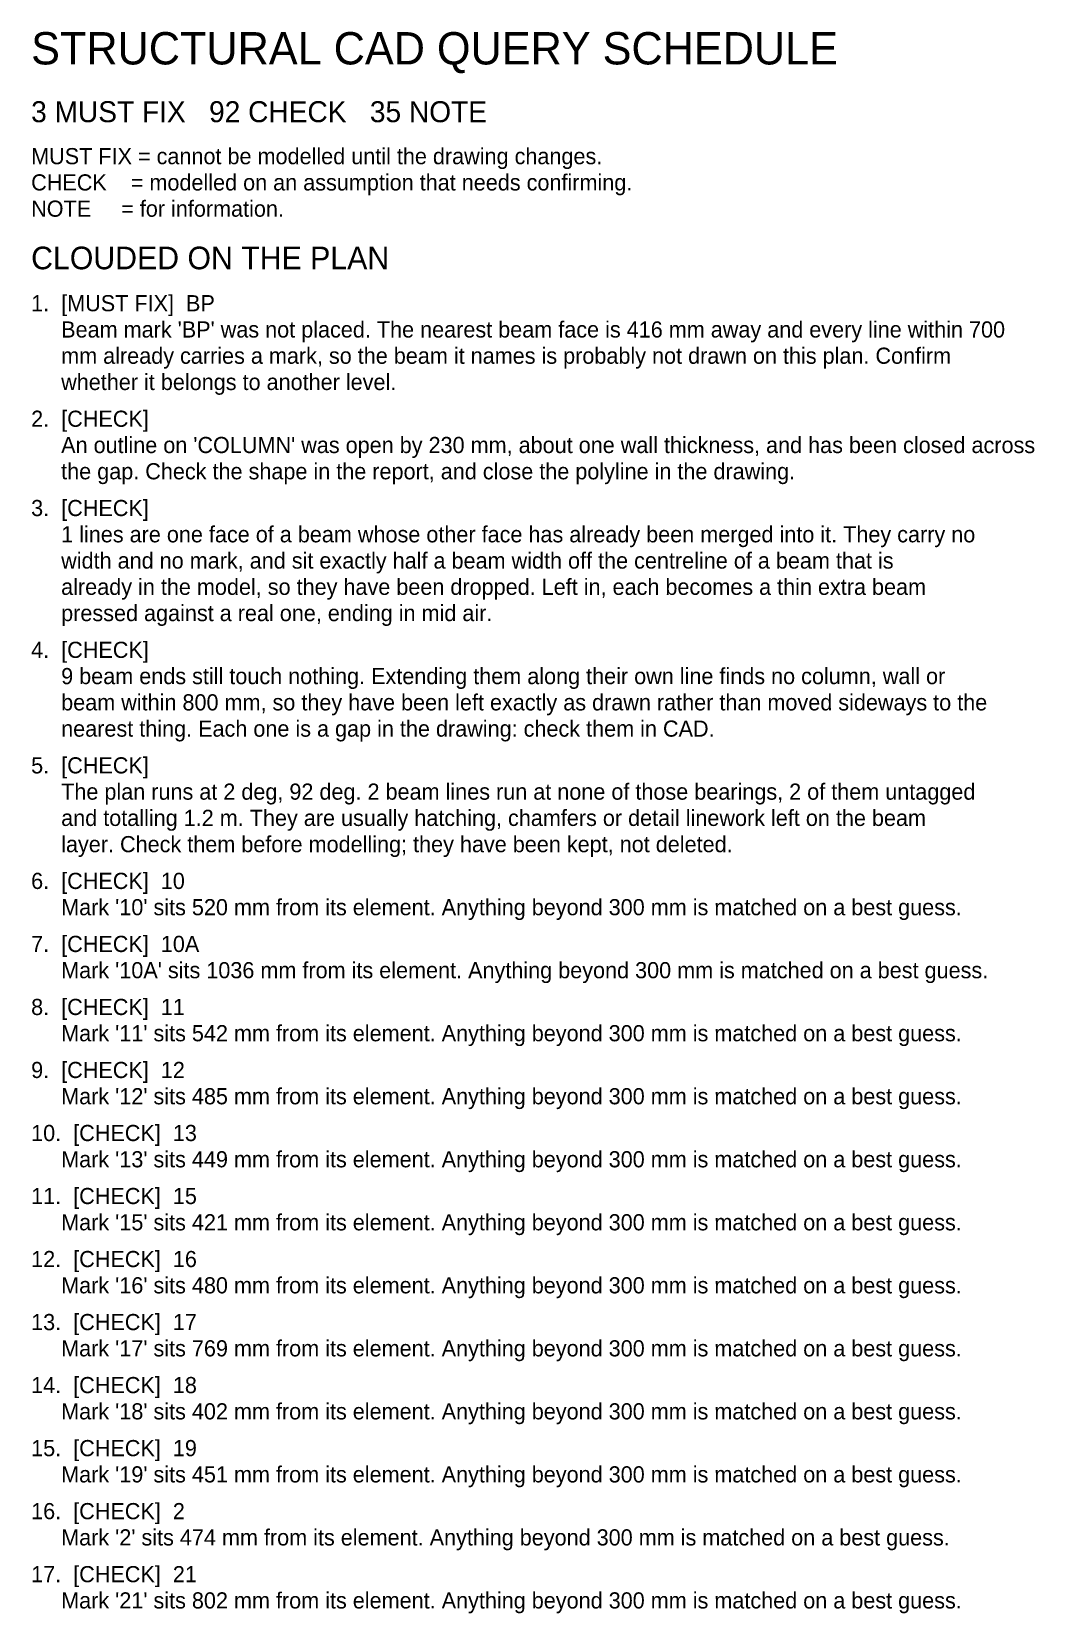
# Model space of a CAD drawing. Header units: millimetres. Extents: x 35733 to 152955, y -166738 to 54280.
# Drawn here: x 129444 to 149301, y 22958 to 54280 of the extents above; entities that cross this region are included whole.
import ezdxf

# ---------------------------------------------------------------- set-up
doc = ezdxf.new("R2010")
doc.units = ezdxf.units.MM
doc.header["$LTSCALE"] = 100
for name, color, linetype in [('S-QUERY-BLOCKER', 1, 'Continuous'), ('S-QUERY-TEXT', 7, 'Continuous'), ('S-QUERY-WARNING', 30, 'Continuous')]:
    doc.layers.add(name, color=color, linetype=linetype)

msp = doc.modelspace()

# ---------------------------------------------------------------- texts
at = {"layer": 'S-QUERY-BLOCKER'}
msp.add_text('1.  [MUST FIX]  BP', height=320, dxfattribs=at).set_placement((129434.4, 48742.7))
at = {"layer": 'S-QUERY-TEXT'}
for s, height, p in [('STRUCTURAL CAD QUERY SCHEDULE', 640, (129434.4, 53630.7)), ('3 MUST FIX   92 CHECK   35 NOTE', 416, (129434.4, 52486.7)), ('MUST FIX = cannot be modelled until the drawing changes.', 320, (129434.4, 51654.7)), ('CHECK    = modelled on an assumption that needs confirming.', 320, (129434.4, 51134.7)), ('NOTE     = for information.', 320, (129434.4, 50614.7)), ('CLOUDED ON THE PLAN', 448, (129434.4, 49574.7)), ("     Beam mark 'BP' was not placed. The nearest beam face is 416 mm away and every line within 700", 320, (129434.4, 48222.7)), ('     mm already carries a mark, so the beam it names is probably not drawn on this plan. Confirm', 320, (129434.4, 47702.7)), ('     whether it belongs to another level.', 320, (129434.4, 47182.7)), ("     An outline on 'COLUMN' was open by 230 mm, about one wall thickness, and has been closed across", 320, (129434.4, 45934.7)), ('     the gap. Check the shape in the report, and close the polyline in the drawing.', 320, (129434.4, 45414.7)), ('     1 lines are one face of a beam whose other face has already been merged into it. They carry no', 320, (129434.4, 44166.7)), ('     width and no mark, and sit exactly half a beam width off the centreline of a beam that is', 320, (129434.4, 43646.7)), ('     already in the model, so they have been dropped. Left in, each becomes a thin extra beam', 320, (129434.4, 43126.7)), ('     pressed against a real one, ending in mid air.', 320, (129434.4, 42606.7)), ('     9 beam ends still touch nothing. Extending them along their own line finds no column, wall or', 320, (129434.4, 41358.7)), ('     beam within 800 mm, so they have been left exactly as drawn rather than moved sideways to the', 320, (129434.4, 40838.7)), ('     nearest thing. Each one is a gap in the drawing: check them in CAD.', 320, (129434.4, 40318.7)), ('     The plan runs at 2 deg, 92 deg. 2 beam lines run at none of those bearings, 2 of them untagged', 320, (129434.4, 39070.7)), ('     and totalling 1.2 m. They are usually hatching, chamfers or detail linework left on the beam', 320, (129434.4, 38550.7)), ('     layer. Check them before modelling; they have been kept, not deleted.', 320, (129434.4, 38030.7)), ("     Mark '10' sits 520 mm from its element. Anything beyond 300 mm is matched on a best guess.", 320, (129434.4, 36782.7)), ("     Mark '10A' sits 1036 mm from its element. Anything beyond 300 mm is matched on a best guess.", 320, (129434.4, 35534.7)), ("     Mark '11' sits 542 mm from its element. Anything beyond 300 mm is matched on a best guess.", 320, (129434.4, 34286.7)), ("     Mark '12' sits 485 mm from its element. Anything beyond 300 mm is matched on a best guess.", 320, (129434.4, 33038.7)), ("     Mark '13' sits 449 mm from its element. Anything beyond 300 mm is matched on a best guess.", 320, (129434.4, 31790.7)), ("     Mark '15' sits 421 mm from its element. Anything beyond 300 mm is matched on a best guess.", 320, (129434.4, 30542.7)), ("     Mark '16' sits 480 mm from its element. Anything beyond 300 mm is matched on a best guess.", 320, (129434.4, 29294.7)), ("     Mark '17' sits 769 mm from its element. Anything beyond 300 mm is matched on a best guess.", 320, (129434.4, 28046.7)), ("     Mark '18' sits 402 mm from its element. Anything beyond 300 mm is matched on a best guess.", 320, (129434.4, 26798.7)), ("     Mark '19' sits 451 mm from its element. Anything beyond 300 mm is matched on a best guess.", 320, (129434.4, 25550.7)), ("     Mark '2' sits 474 mm from its element. Anything beyond 300 mm is matched on a best guess.", 320, (129434.4, 24302.7)), ("     Mark '21' sits 802 mm from its element. Anything beyond 300 mm is matched on a best guess.", 320, (129434.4, 23054.7))]:
    msp.add_text(s, height=height, dxfattribs=at).set_placement(p)
at = {"layer": 'S-QUERY-WARNING'}
for s, p in [('2.  [CHECK]', (129434.4, 46454.7)), ('3.  [CHECK]', (129434.4, 44686.7)), ('4.  [CHECK]', (129434.4, 41878.7)), ('5.  [CHECK]', (129434.4, 39590.7)), ('6.  [CHECK]  10', (129434.4, 37302.7)), ('7.  [CHECK]  10A', (129434.4, 36054.7)), ('8.  [CHECK]  11', (129434.4, 34806.7)), ('9.  [CHECK]  12', (129434.4, 33558.7)), ('10.  [CHECK]  13', (129434.4, 32310.7)), ('11.  [CHECK]  15', (129434.4, 31062.7)), ('12.  [CHECK]  16', (129434.4, 29814.7)), ('13.  [CHECK]  17', (129434.4, 28566.7)), ('14.  [CHECK]  18', (129434.4, 27318.7)), ('15.  [CHECK]  19', (129434.4, 26070.7)), ('16.  [CHECK]  2', (129434.4, 24822.7)), ('17.  [CHECK]  21', (129434.4, 23574.7))]:
    msp.add_text(s, height=320, dxfattribs=at).set_placement(p)

doc.saveas('drawing.dxf')
